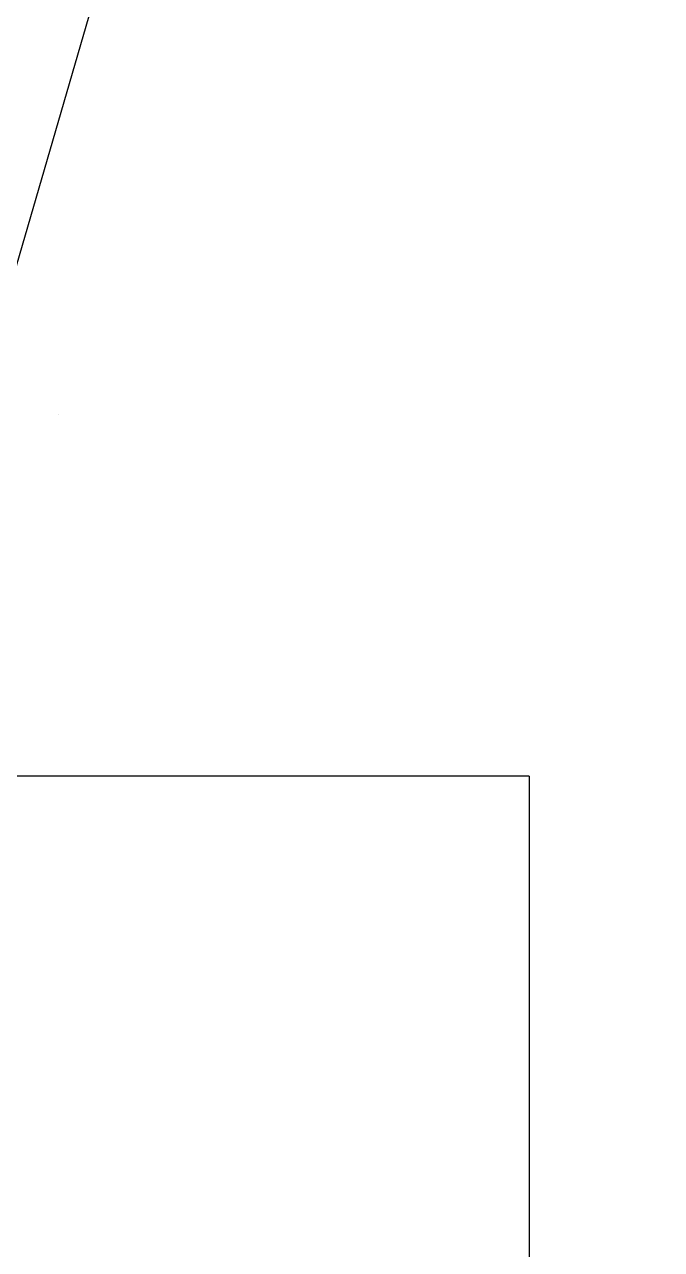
# Model space of a CAD drawing. Header units: inches. Extents: x -31 to 122, y -49 to 49.
# Drawn here: x 0.4257 to 0.6457, y 1.1116 to 1.5344 of the extents above; entities that cross this region are included whole.
import ezdxf
from ezdxf.enums import TextEntityAlignment as Align

# ---------------------------------------------------------------- set-up
doc = ezdxf.new("R2010")
doc.units = ezdxf.units.IN
doc.header["$MEASUREMENT"] = 0
doc.layers.add('M-BLKA', color=4, linetype='Continuous')
doc.styles.add('BRA-ATT', font='romans.shx', dxfattribs={"width": 0.75})

# ---------------------------------------------------------------- blocks, each defined once
blk = doc.blocks.new('HVRF25')
blk.add_circle((0, 0), 22)
blk = doc.blocks.new('HVRF19')
blk.add_circle((0, 0), 16.5)
blk = doc.blocks.new('HVRF13')
blk.add_circle((0, 0), 12)
blk = doc.blocks.new('HVRF37')
blk.add_circle((0, 0), 31)
blk = doc.blocks.new('HVRF31')
blk.add_circle((0, 0), 25)
blk = doc.blocks.new('hvtbsav2n')
h = blk.add_hatch()
h.set_pattern_fill('DOTS', color=8, scale=25, style=0)
h.paths.add_polyline_path([(21.62, 5), (14.59505, 5, -0.383554), (6.22267, 5), (0, 5), (0, -5), (6.22267, -5, -0.383554), (14.59505, -5), (21.62, -5)])
blk = doc.blocks.new('*X155')
at = {"color": 0}
blk.add_line((4601.5625, 2790.625), (4601.5625, 2790.625), dxfattribs=at)
blk = doc.blocks.new('hvtbhv2')
at = {"color": 8, "extrusion": (0, 0, -1), "xscale": -1, "zscale": -1, "rotation": 180}
blk.add_blockref('*X155', (-4602, 2792.02483), dxfattribs=at)
blk = doc.blocks.new('hvtbhv1')
h = blk.add_hatch()
h.set_pattern_fill('DOTS', color=8, scale=25, style=0)
h.set_pattern_definition([(0, (-1179.4241, -605.4397), (0.78125, 1.5625), [0, -1.5625])])
h.paths.add_polyline_path([(6.70363, 5), (0, 5), (0, -5), (6.70363, -5, -0.383554), (15.07601, -5), (21.62, -5), (21.62, 5), (15.07601, 5, -0.383554)])
blk = doc.blocks.new('*X178')
at = {"color": 0}
blk.add_line((4601.5625, 2790.625), (4601.5625, 2790.625), dxfattribs=at)
blk = doc.blocks.new('hvtbeav3n')
at = {"color": 8, "extrusion": (0, 0, -1), "xscale": -1, "zscale": -1, "rotation": 180}
blk.add_blockref('*X178', (-4602, 2792.02483), dxfattribs=at)
blk = doc.blocks.new('*X180')
at = {"color": 0}
blk.add_line((4601.5625, 2790.625), (4601.5625, 2790.625), dxfattribs=at)
blk = doc.blocks.new('hvtbeav3')
at = {"color": 8, "extrusion": (0, 0, -1), "xscale": -1, "zscale": -1, "rotation": 180}
blk.add_blockref('*X180', (-4602, 2792.02483), dxfattribs=at)
blk = doc.blocks.new('hvtbeav2')
h = blk.add_hatch()
h.set_pattern_fill('DOTS', color=8, scale=25, style=0)
h.paths.add_polyline_path([(21.62, 5), (14.93526, 5, -0.383554), (6.56287, 5), (0, 5), (0, -5), (6.56287, -5, -0.383554), (14.93526, -5), (21.62, -5)])
blk = doc.blocks.new('*X213')
at = {"color": 0}
blk.add_line((4601.5625, 2790.625), (4601.5625, 2790.625), dxfattribs=at)
blk = doc.blocks.new('hvtbsav3n')
at = {"color": 8, "extrusion": (0, 0, -1), "xscale": -1, "zscale": -1, "rotation": 180}
blk.add_blockref('*X213', (-4602, 2792.02483), dxfattribs=at)
blk = doc.blocks.new('*X215')
at = {"color": 0}
blk.add_line((4601.5625, 2790.625), (4601.5625, 2790.625), dxfattribs=at)
blk = doc.blocks.new('hvtbsav3')
at = {"color": 8, "extrusion": (0, 0, -1), "xscale": -1, "zscale": -1, "rotation": 180}
blk.add_blockref('*X215', (-4602, 2792.02483), dxfattribs=at)
blk = doc.blocks.new('J12')
blk.add_arc((-3.32943, 0), 6, 284.957068, 75.042932)
blk = doc.blocks.new('J10')
blk.add_arc((-2.77452, 0), 5, 284.95707, 75.04293)
blk = doc.blocks.new('hvvavcd')
for q in [(0, 1.275), (0.6, 0)]:
    blk.add_line((0.6, 1.275), q)
at = {"layer": 'M-BLKA', "style": 'BRA-ATT', "width": 0.75}
for tag, p in [('VNUMBER', (0.3, 1.41846)), ('A', (0.3, 1.16875)), ('B', (0.3, 0.95625)), ('C', (0.3, 0.74375)), ('D', (0.3, 0.53125)), ('E', (0.3, 0.31875)), ('F', (0.3, 0.10625))]:
    blk.add_attdef(tag, text='', height=0.09375, dxfattribs=at).set_placement(p, align=Align.MIDDLE)
blk = doc.blocks.new('jsl')
blk.add_line((0, 0), (1.36431, 4.68165))
blk = doc.blocks.new('J8')
blk.add_arc((-2.21962, 0), 4, 284.95707, 75.04293)
blk = doc.blocks.new('J6')
blk.add_arc((-1.66471, 0), 3, 284.95707, 75.04293)
blk = doc.blocks.new('J18')
blk.add_arc((-4.99414, 0), 9, 284.957068, 75.042932)
blk = doc.blocks.new('J16')
blk.add_arc((-4.43924, 0), 8, 284.957068, 75.042932)
blk = doc.blocks.new('J14')
blk.add_arc((-3.88433, 0), 7, 284.957068, 75.042932)

msp = doc.modelspace()

# ---------------------------------------------------------------- block references
for name in ['HVRF37', 'HVRF31', 'HVRF25', 'HVRF19', 'HVRF13', 'hvtbeav3', 'hvtbsav3n', 'hvtbsav3', 'J18', 'J16', 'J14', 'hvtbsav2n', 'hvtbhv2', 'hvtbeav3n', 'hvtbeav2', 'J12', 'jsl', 'hvtbhv1', 'J10', 'J8', 'J6', 'hvvavcd']:
    msp.add_blockref(name, (0, 0))

doc.saveas('drawing.dxf')
